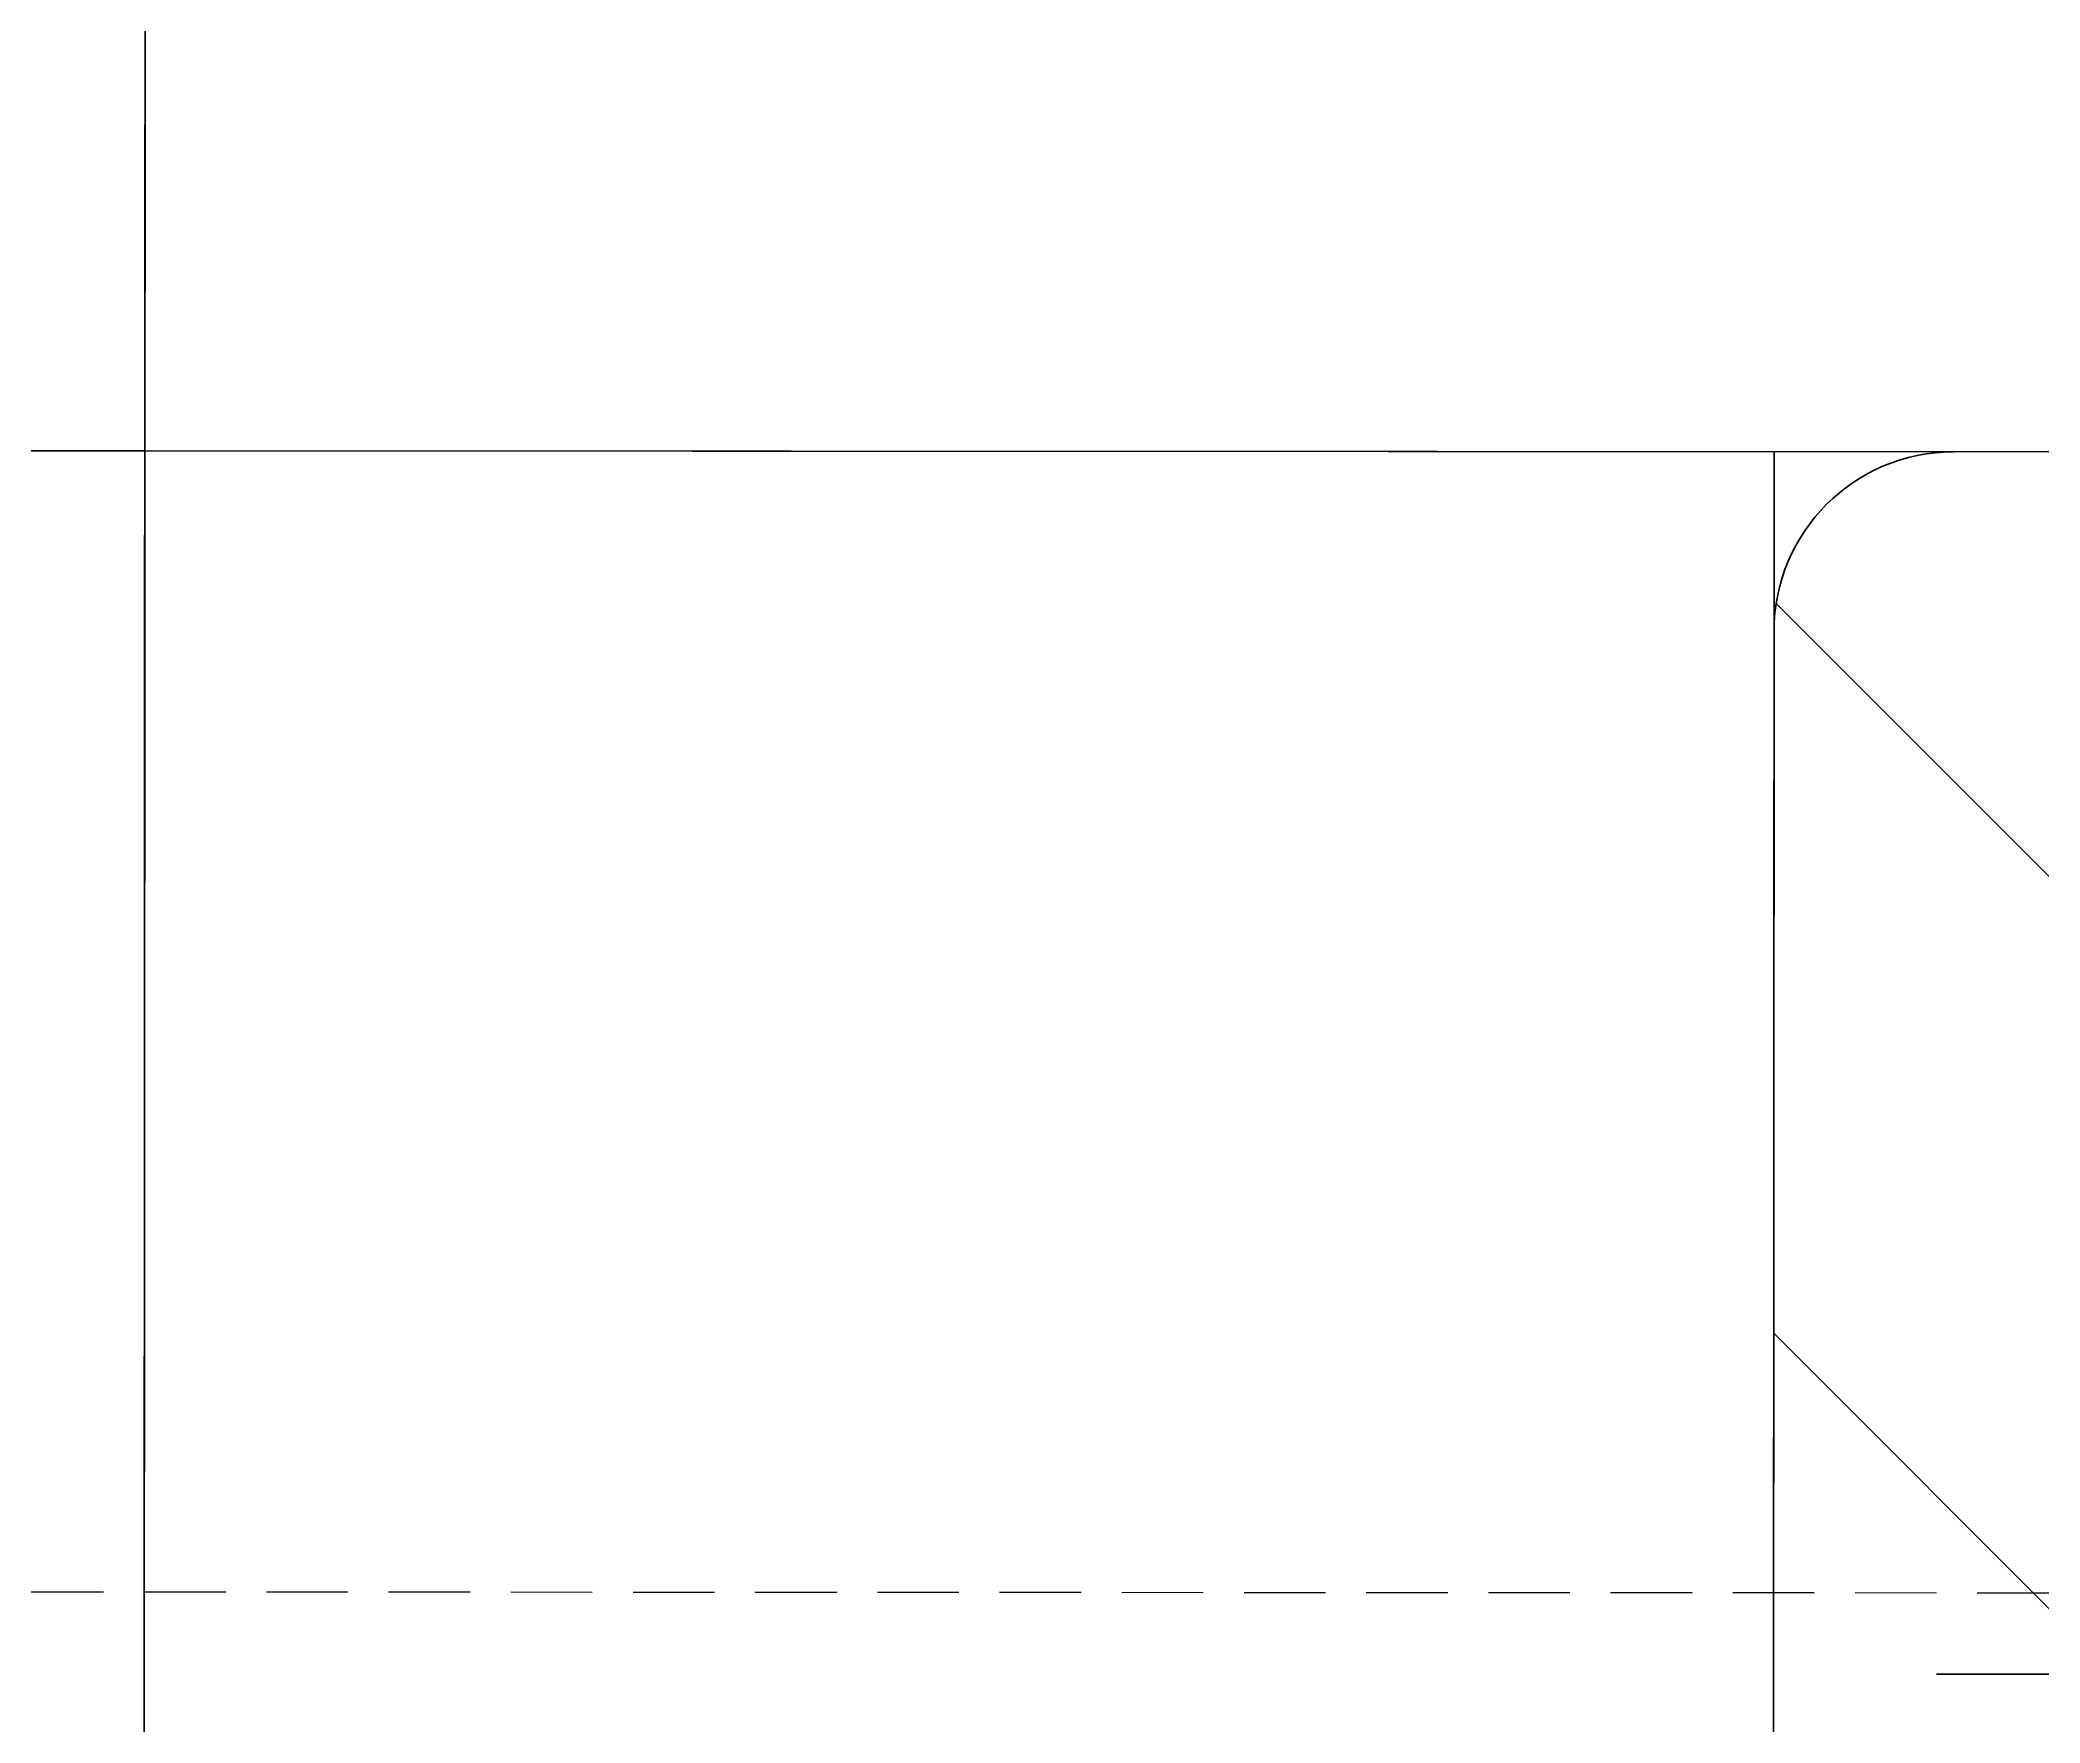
# Model space of a CAD drawing. Header units: millimetres. Extents: x 845401 to 948039, y 511594 to 550263.
# Drawn here: x 909761.56 to 909773.84, y 536050.36 to 536060.69 of the extents above; entities that cross this region are included whole.
import ezdxf

# ---------------------------------------------------------------- set-up
doc = ezdxf.new("R2010")
doc.units = ezdxf.units.MM
doc.linetypes.add('CENTER', pattern=[0])
doc.linetypes.add('DASHED', pattern=[0.75, 0.5, -0.25])
for name, color, linetype in [('00', 7, 'Continuous'), ('1轮廓实线层', 7, 'Continuous'), ('3中心线层', 1, 'CENTER'), ('4虚线层', 6, 'DASHED'), ('5剖面线层', 2, 'Continuous')]:
    doc.layers.add(name, color=color, linetype=linetype)
doc.layers.add('A-剖-0.10mm.......SECT-L01', color=255, linetype='Continuous', lineweight=18)
doc.styles.add('PC_TEXTSTYLE', font='isocp.shx', dxfattribs={"width": 0.8, "bigfont": 'hzfs.shx'})

# ---------------------------------------------------------------- blocks, each defined once
blk = doc.blocks.new('6304')
at = {"layer": '5剖面线层', "extrusion": (0, 1.224606353822377e-16, -1)}
h = blk.add_hatch(dxfattribs=at)
h.set_pattern_fill('ANSI31', color=256, angle=180, style=0)
h.set_pattern_definition([(225, (-1622.417437906445, 1392.47649229401), (2.245064030267288, -2.245064030267288), [])])
edge = h.paths.add_edge_path()
edge.add_line((-1622.417437906445, 1376.47649229401), (-1626.453336291308, 1376.47649229401))
edge.add_arc((-1629.917437906445, 1374.47649229401), 3.999999999999996, 30.00000000000054, 150.0000000000008)
edge.add_line((-1633.381539521583, 1376.47649229401), (-1637.417437906445, 1376.47649229401))
edge.add_line((-1637.417437906445, 1376.47649229401), (-1637.417437906445, 1381.37649229401))
edge.add_arc((-1636.317437906445, 1381.37649229401), 1.1, 90, 180, ccw=False)
edge.add_line((-1636.317437906445, 1382.47649229401), (-1623.517437906445, 1382.47649229401))
edge.add_arc((-1623.517437906445, 1381.37649229401), 1.1, 360, 90, ccw=False)
edge.add_line((-1622.417437906445, 1381.37649229401), (-1622.417437906445, 1376.47649229401))
at = {"layer": '1轮廓实线层'}
blk.add_line((1622.417437906445, 1392.47649229401), (1622.417437906445, 1417.37649229401), dxfattribs=at)
at = {"layer": '1轮廓实线层', "extrusion": (0, 1.224606353822377e-16, -1)}
for p, q in [((1622.417437906445, 1392.47649229401), (1622.417437906445, 1367.57649229401)), ((1623.517437906445, 1382.47649229401), (1636.317437906445, 1382.47649229401))]:
    blk.add_line(p, q, dxfattribs=at)
blk.add_arc((-1623.517437906445, 1381.37649229401), 1.1, 0, 90, dxfattribs=at)
at = {"layer": '3中心线层'}
blk.add_line((1620.417437906445, 1392.47649229401), (1639.417437906445, 1392.47649229401), dxfattribs=at)
at = {"layer": '3中心线层', "extrusion": (0, 1.224606353822377e-16, -1)}
blk.add_line((1629.917437906445, 1381.47649229401), (1629.917437906445, 1367.47649229401), dxfattribs=at)
at = {"style": 'PC_TEXTSTYLE'}
blk.add_text('TH_SUPERPART', height=1e-29, dxfattribs=at).set_placement((1622.417437906445, 1392.47649229401))
blk = doc.blocks.new('*U100472')
at = {"color": 7, "linetype": 'Continuous', "lineweight": 25}
for p, q in [((-3083.44165741586, 1615.017736281631), (-3083.44165741586, 1630.017736281631)), ((-3117.44165741586, 1615.017736281631), (-3069.44165741586, 1615.017736281631)), ((-3105.94165741586, 1615.017736281631), (-3080.941657415859, 1615.017736281631))]:
    blk.add_line(p, q, dxfattribs=at)
at = {"layer": '3中心线层'}
blk.add_line((-3093.44165741586, 417.0177362816315), (-3093.44165741586, 1647.017736281631), dxfattribs=at)
at = {"layer": '4虚线层', "linetype": 'DASHED', "lineweight": 18}
blk.add_line((-1889.941660694127, 1622.020036706926), (-3153.94166069412, 1622.020064125303), dxfattribs=at)
at = {"rotation": 90}
blk.add_blockref('6304', (-1700.96516512185, -7.399701624813815), dxfattribs=at)
blk = doc.blocks.new('C线')
at = {"xscale": -1, "rotation": 179.9712508777102}
blk.add_blockref('*U100472', (994726.2877024817, 476509.4162929317, 12.68781082395013), dxfattribs=at)
blk = doc.blocks.new('BC线平台')
at = {"layer": 'A-剖-0.10mm.......SECT-L01'}
h = blk.add_hatch(dxfattribs=at)
h.set_pattern_fill('CROSS', color=2, scale=50)
h.set_pattern_definition([(0, (691447.8688909085, 341554.8450790223), (317.5, 317.5), [158.75, -476.25]), (90, (691527.2438909085, 341475.4700790223), (-317.5, 317.5), [158.75, -476.25])])
h.paths.add_polyline_path([(786169.7200223003, 367097.0429448874), (791174.1308098759, 367097.0429448874), (791174.1308098759, 370095.4212002061), (786169.7200223003, 370095.4212002061)])

msp = doc.modelspace()

# ---------------------------------------------------------------- block references
at = {"layer": '00'}
for name, p in [('BC线平台', (120688.3449249256, 168041.3077371365, -0.9755150259396466)), ('C线', (-81869.82948779198, 61162.216735519))]:
    msp.add_blockref(name, p, dxfattribs=at)

doc.saveas('drawing.dxf')
